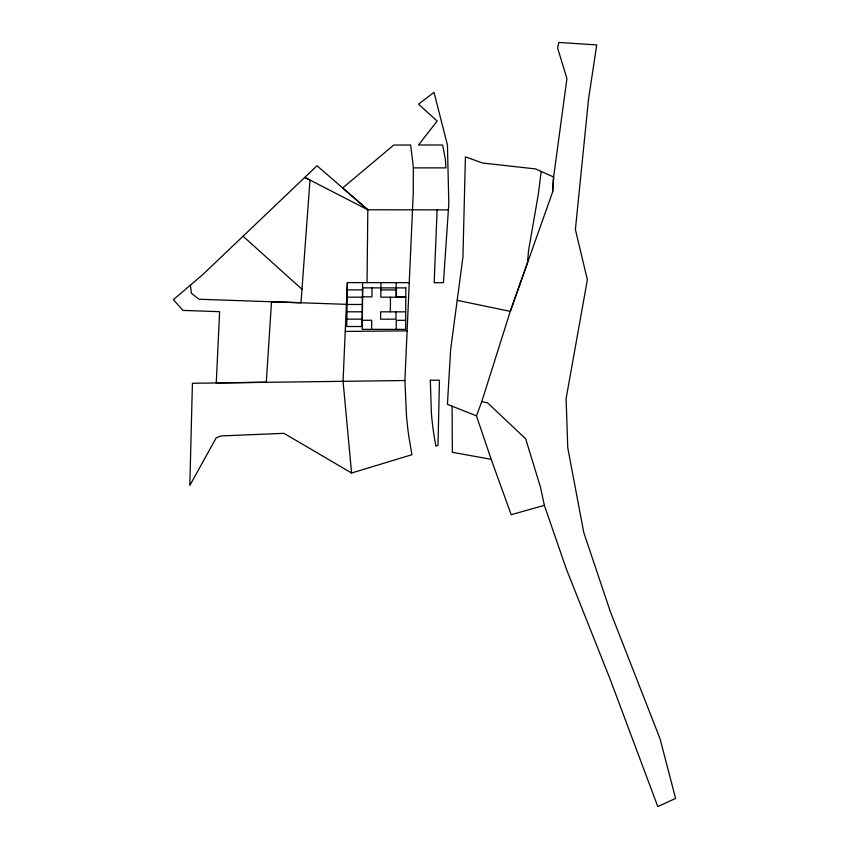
<?xml version="1.0" encoding="UTF-8"?>
<svg xmlns="http://www.w3.org/2000/svg" width="849" height="849" viewBox="0 0 849 849"><rect width="100%" height="100%" fill="white"/><g stroke="black" fill="none" stroke-linecap="round" stroke-linejoin="round"><path stroke-width="1.27" d="M396.005 311.838L395.963 319.182L380.607 319.171L380.67 311.827L405.705 311.848M396.09 297.214L396.165 282.653M396.228 329.38L396.281 320.306L405.673 320.317M396.451 287.885L396.409 296.863L405.769 296.863M390.37 311.838L390.466 297.203M380.914 282.643L380.798 297.192L405.769 297.214M367.044 282.632L367.819 209.767L342.656 187.958L393.787 145.041L410.629 145.02L413.336 166.797L413.272 192.468L404.899 380.522L406.48 415.448A366.259 342.423 30.8 0 0 408.9 436.948L411.935 454.703L351.582 473.02L284.001 433.33L220.878 435.94L216.166 437.861L189.815 485.522L192.415 383.27L404.899 380.522M371.618 329.359L371.703 320.285L362.3 320.275M372.021 287.864L371.936 296.842L362.576 296.832M362.608 282.632L362.099 326.515L346.721 326.504L347.358 282.621L409.239 282.664M437.108 209.862L434.168 282.685L443.443 282.685L448.813 203.643L447.434 145.02L434.019 92.329L418.525 104.183L437.15 121.057L418.515 145.009L442.647 144.999L445.417 159.516L445.905 167.89L413.325 167.879M347.358 282.621L343.06 381.137L351.582 473.02M481.754 401.673L510.291 311.371L552.603 192.033L553.612 177.017L566.93 78.596L557.613 48.096L558.748 42.45L596.73 44.912L588.569 98.919L575.389 229.474L587.359 279.735L566.103 398.68L567.769 447.858L583.772 532.525L610.452 611.98L659.981 738.566L675.602 798.421L657.795 806.55L610.42 679.975L566.336 569.01L544.358 505.335L540.548 487.432L525.669 438.806L487.57 402.84L481.754 401.673L476.48 415.861L491.147 459.298L511.204 514.696L544.358 505.335M552.603 192.033L553.622 177.017L535.496 168.909L482.678 163.05L465.401 156.885L462.938 257.077L450.639 349.576L447.423 404.336L476.48 415.861M541.184 171.445L538.234 194.782L528.524 250.763L527.494 262.787L510.291 311.371L457.356 300.376M346.403 304.345L271.51 301.745L266.289 382.22L216.272 382.92L219.626 311.679L182.981 310.405L173.398 299.665L202.837 274.535L317.017 165.746L367.819 209.767L448.399 209.883M345.225 331.418L407.117 330.855M347.252 289.88L362.523 289.902M380.851 289.912L396.133 289.923M347.145 297.171L362.438 297.182M347.039 304.473L362.353 304.483M346.933 311.795L362.268 311.816M346.827 319.139L362.183 319.16M491.147 459.298L452.358 452.315L452.082 406.172M367.819 209.767L304.802 177.409L309.991 180.094L300.992 302.775L198.974 299.241L191.375 293.245L190.42 285.147M243.143 236.309L301.989 289.276M405.801 287.896L405.642 329.391L362.205 329.359L362.682 287.864L405.801 287.896M430.316 380.267L431.398 413.484A343.336 320.837 30.8 0 0 434.359 437.49L435.877 446.128L438.01 445.258L439.453 380.182L430.316 380.267"/></g></svg>
